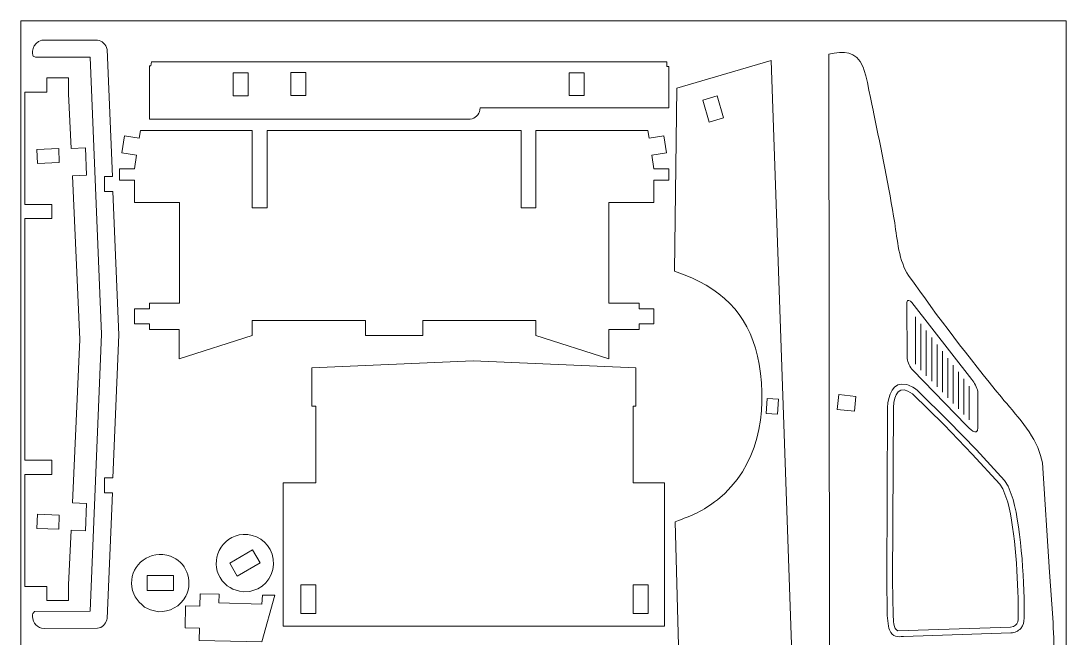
# Model space of a CAD drawing. Header units: centimetres. Extents: x -107 to 69, y -18 to 12.
# Drawn here: x -45.34 to -24.34, y -0.14 to 12.27 of the extents above; entities that cross this region are included whole.
import ezdxf

# ---------------------------------------------------------------- set-up
doc = ezdxf.new("R2010")
doc.units = ezdxf.units.CM
doc.header["$MEASUREMENT"] = 0
doc.layers.add('Camada 1', color=7, linetype='Continuous')

msp = doc.modelspace()

# ---------------------------------------------------------------- linework, layer by layer
at = {"layer": 'Camada 1', "color": 1, "lineweight": 0}
msp.add_lwpolyline([(-45.34275, -17.42933), (-24.34275, -17.42933), (-24.34275, 12.27067), (-45.34275, 12.27067), (-45.34275, -17.42933)], close=True, dxfattribs=at)
at = {"layer": 'Camada 1', "color": 250, "lineweight": 9}
for points, knots in [([(-43.61392, 0.22931), (-43.61392, 0.22931), (-43.60803, 0.25895), (-43.60803, 0.25895), (-43.60803, 0.25895), (-43.60803, 0.25895), (-43.50518, 2.78609), (-43.50518, 2.78609), (-43.50518, 2.78609), (-43.50518, 2.78609), (-43.66612, 2.78609), (-43.66612, 2.78609), (-43.66612, 2.78609), (-43.66612, 2.78609), (-43.66612, 3.0862), (-43.66612, 3.0862), (-43.66612, 3.0862), (-43.66612, 3.0862), (-43.493, 3.0862), (-43.493, 3.0862), (-43.493, 3.0862), (-43.493, 3.0862), (-43.37619, 5.9566), (-43.37619, 5.9566), (-43.37619, 5.9566), (-43.37619, 5.9566), (-43.493, 8.84216), (-43.493, 8.84216), (-43.493, 8.84216), (-43.493, 8.84216), (-43.66612, 8.84216), (-43.66612, 8.84216), (-43.66612, 8.84216), (-43.66612, 8.84216), (-43.66612, 9.14231), (-43.66612, 9.14231), (-43.66612, 9.14231), (-43.66612, 9.14231), (-43.50515, 9.14231), (-43.50515, 9.14231), (-43.50515, 9.14231), (-43.50515, 9.14231), (-43.61132, 11.69837), (-43.61132, 11.69837), (-43.61132, 11.69837), (-43.63119, 11.79317), (-43.71112, 11.87602), (-43.80676, 11.88313), (-43.80676, 11.88313), (-43.80676, 11.88313), (-44.92412, 11.8804), (-44.92412, 11.8804), (-44.92412, 11.8804), (-45.12285, 11.84081), (-45.12598, 11.59192), (-45.09461, 11.56142), (-45.09461, 11.56142), (-45.09461, 11.56142), (-45.04885, 11.53884), (-45.04885, 11.53884), (-45.04885, 11.53884), (-45.04885, 11.53884), (-43.95233, 11.53884), (-43.95233, 11.53884), (-43.95233, 11.53884), (-43.95233, 11.53884), (-43.72148, 5.97166), (-43.72148, 5.97166), (-43.72148, 5.97166), (-43.72148, 5.97166), (-43.95233, 0.40449), (-43.95233, 0.40449), (-43.95233, 0.40449), (-43.95233, 0.40449), (-45.07093, 0.40007), (-45.07093, 0.40007), (-45.07093, 0.40007), (-45.10627, 0.35404), (-45.11086, 0.36148), (-45.10715, 0.29677), (-45.10715, 0.29677), (-45.09928, 0.15993), (-45.0176, 0.06395), (-44.87569, 0.0582), (-44.87569, 0.0582), (-44.87569, 0.0582), (-43.80676, 0.06019), (-43.80676, 0.06019), (-43.80676, 0.06019), (-43.70493, 0.07066), (-43.64882, 0.14199), (-43.61392, 0.22931)], [0, 0, 0, 0, 0.04166667, 0.04166667, 0.04166667, 0.04166667, 0.08333333, 0.08333333, 0.08333333, 0.08333333, 0.125, 0.125, 0.125, 0.125, 0.16666667, 0.16666667, 0.16666667, 0.16666667, 0.20833333, 0.20833333, 0.20833333, 0.20833333, 0.25, 0.25, 0.25, 0.25, 0.29166667, 0.29166667, 0.29166667, 0.29166667, 0.33333333, 0.33333333, 0.33333333, 0.33333333, 0.375, 0.375, 0.375, 0.375, 0.41666667, 0.41666667, 0.41666667, 0.41666667, 0.45833333, 0.45833333, 0.45833333, 0.45833333, 0.5, 0.5, 0.5, 0.5, 0.54166667, 0.54166667, 0.54166667, 0.54166667, 0.58333333, 0.58333333, 0.58333333, 0.58333333, 0.625, 0.625, 0.625, 0.625, 0.66666667, 0.66666667, 0.66666667, 0.66666667, 0.70833333, 0.70833333, 0.70833333, 0.70833333, 0.75, 0.75, 0.75, 0.75, 0.79166667, 0.79166667, 0.79166667, 0.79166667, 0.83333333, 0.83333333, 0.83333333, 0.83333333, 0.875, 0.875, 0.875, 0.875, 0.91666667, 0.91666667, 0.91666667, 0.91666667, 1, 1, 1, 1]), ([(-28.11661, -9.19909), (-28.27163, -11.54339), (-28.44783, -14.06089), (-28.76199, -16.39667), (-28.76199, -16.39667), (-28.77396, -16.48562), (-28.86774, -17.20111), (-28.88306, -17.22454), (-28.88306, -17.22454), (-28.97496, -17.365), (-29.2086, -17.26183), (-29.32767, -17.21323), (-29.32767, -17.21323), (-29.32767, -17.21323), (-29.24125, -14.37172), (-29.24125, -14.37172), (-29.24125, -14.37172), (-29.18803, -12.82484), (-29.11278, -11.28432), (-29.09093, -9.7354), (-29.09093, -9.7354), (-29.09093, -9.7354), (-29.08217, -8.81556), (-29.08217, -8.81556), (-29.08217, -8.81556), (-29.08217, -8.81556), (-29.09466, -0.13449), (-29.09466, -0.13449), (-29.09466, -0.13449), (-29.09466, -0.13449), (-29.11139, 11.59908), (-29.11139, 11.59908), (-29.11139, 11.59908), (-28.80297, 11.66852), (-28.57265, 11.67234), (-28.42208, 11.3434), (-28.42208, 11.3434), (-28.36376, 11.21601), (-28.23672, 10.55221), (-28.20522, 10.40029), (-28.20522, 10.40029), (-28.0596, 9.69799), (-27.89983, 8.91748), (-27.78668, 8.20872), (-27.78668, 8.20872), (-27.73367, 7.87664), (-27.70251, 7.43598), (-27.5078, 7.15417), (-27.5078, 7.15417), (-26.91199, 6.3046), (-26.30005, 5.5084), (-25.64273, 4.70404), (-25.64273, 4.70404), (-25.37101, 4.37155), (-24.97556, 3.96867), (-24.85474, 3.53601), (-24.85474, 3.53601), (-24.85474, 3.53601), (-24.81606, 3.3887), (-24.81606, 3.3887), (-24.81606, 3.3887), (-24.81606, 3.3887), (-24.67405, 1.18707), (-24.67405, 1.18707), (-24.67405, 1.18707), (-24.67405, 1.18707), (-24.61076, 0.27258), (-24.61076, 0.27258), (-24.61076, 0.27258), (-24.58205, -0.25685), (-24.56218, -0.82245), (-24.55823, -1.35239), (-24.55823, -1.35239), (-24.55823, -1.35239), (-24.55784, -4.54563), (-24.55784, -4.54563), (-24.55784, -4.54563), (-24.56261, -4.58281), (-24.5773, -4.65257), (-24.59798, -4.68531), (-24.59798, -4.68531), (-24.59798, -4.68531), (-24.96082, -5.15567), (-24.96082, -5.15567), (-24.96082, -5.15567), (-24.96082, -5.15567), (-28.11661, -9.19909), (-28.11661, -9.19909)], [0, 0, 0, 0, 0.04347826, 0.04347826, 0.04347826, 0.04347826, 0.08695652, 0.08695652, 0.08695652, 0.08695652, 0.13043478, 0.13043478, 0.13043478, 0.13043478, 0.17391304, 0.17391304, 0.17391304, 0.17391304, 0.2173913, 0.2173913, 0.2173913, 0.2173913, 0.26086957, 0.26086957, 0.26086957, 0.26086957, 0.30434783, 0.30434783, 0.30434783, 0.30434783, 0.34782609, 0.34782609, 0.34782609, 0.34782609, 0.39130435, 0.39130435, 0.39130435, 0.39130435, 0.43478261, 0.43478261, 0.43478261, 0.43478261, 0.47826087, 0.47826087, 0.47826087, 0.47826087, 0.52173913, 0.52173913, 0.52173913, 0.52173913, 0.56521739, 0.56521739, 0.56521739, 0.56521739, 0.60869565, 0.60869565, 0.60869565, 0.60869565, 0.65217391, 0.65217391, 0.65217391, 0.65217391, 0.69565217, 0.69565217, 0.69565217, 0.69565217, 0.73913043, 0.73913043, 0.73913043, 0.73913043, 0.7826087, 0.7826087, 0.7826087, 0.7826087, 0.82608696, 0.82608696, 0.82608696, 0.82608696, 0.86956522, 0.86956522, 0.86956522, 0.86956522, 0.91304348, 0.91304348, 0.91304348, 0.91304348, 1, 1, 1, 1]), ([(-42.76215, 11.36756), (-42.76215, 11.36756), (-42.76215, 10.29356), (-42.76215, 10.29356), (-42.76215, 10.29356), (-42.76215, 10.29356), (-36.31323, 10.29553), (-36.31323, 10.29553), (-36.31323, 10.29553), (-36.214, 10.30417), (-36.13892, 10.38608), (-36.11861, 10.48011), (-36.11861, 10.48011), (-36.11861, 10.48011), (-36.11252, 10.52439), (-36.11252, 10.52439), (-36.11252, 10.52439), (-36.11252, 10.52439), (-32.32334, 10.52439), (-32.32334, 10.52439), (-32.32334, 10.52439), (-32.32334, 10.52439), (-32.32334, 11.35545), (-32.32334, 11.35545), (-32.32334, 11.35545), (-32.32334, 11.35545), (-32.36421, 11.35545), (-32.36421, 11.35545), (-32.36421, 11.35545), (-32.36421, 11.35545), (-32.36421, 11.44779), (-32.36421, 11.44779), (-32.36421, 11.44779), (-32.36421, 11.44779), (-42.72131, 11.44779), (-42.72131, 11.44779), (-42.72131, 11.44779), (-42.72131, 11.44779), (-42.73281, 11.36756), (-42.73281, 11.36756), (-42.73281, 11.36756), (-42.73281, 11.36756), (-42.76215, 11.36756), (-42.76215, 11.36756)], [0, 0, 0, 0, 0.08333333, 0.08333333, 0.08333333, 0.08333333, 0.16666667, 0.16666667, 0.16666667, 0.16666667, 0.25, 0.25, 0.25, 0.25, 0.33333333, 0.33333333, 0.33333333, 0.33333333, 0.41666667, 0.41666667, 0.41666667, 0.41666667, 0.5, 0.5, 0.5, 0.5, 0.58333333, 0.58333333, 0.58333333, 0.58333333, 0.66666667, 0.66666667, 0.66666667, 0.66666667, 0.75, 0.75, 0.75, 0.75, 0.83333333, 0.83333333, 0.83333333, 0.83333333, 1, 1, 1, 1]), ([(-29.55883, -8.92971), (-29.55883, -8.92971), (-29.56893, -8.93006), (-29.56893, -8.93006), (-29.56893, -8.93006), (-29.55338, -9.77885), (-29.53386, -10.62235), (-29.53146, -11.47113), (-29.53146, -11.47113), (-29.52685, -13.10509), (-29.55294, -14.74324), (-29.54248, -16.37694), (-29.54248, -16.37694), (-29.54248, -16.37694), (-29.53328, -17.33127), (-29.53328, -17.33127), (-29.53328, -17.33127), (-30.06357, -17.14693), (-30.45912, -17.01973), (-31.01488, -16.91367), (-31.01488, -16.91367), (-31.30724, -16.85788), (-31.44, -16.85905), (-31.6851, -16.71267), (-31.6851, -16.71267), (-31.98351, -16.53444), (-32.17813, -16.19391), (-32.35465, -15.9096), (-32.35465, -15.9096), (-31.85461, -15.84044), (-31.51294, -15.80008), (-31.04719, -15.57574), (-31.04719, -15.57574), (-29.97056, -15.05716), (-29.66871, -14.03103), (-29.79883, -12.90802), (-29.79883, -12.90802), (-29.93364, -11.7446), (-30.58108, -10.94205), (-31.67703, -10.53525), (-31.67703, -10.53525), (-31.67703, -10.53525), (-31.85859, -10.46877), (-31.85859, -10.46877), (-31.85859, -10.46877), (-31.85859, -10.46877), (-32.19669, 2.20154), (-32.19669, 2.20154), (-32.19669, 2.20154), (-31.84677, 2.33509), (-31.65096, 2.40472), (-31.34964, 2.64454), (-31.34964, 2.64454), (-30.52635, 3.29976), (-30.33943, 4.3766), (-30.50965, 5.3668), (-30.50965, 5.3668), (-30.66669, 6.28036), (-31.16128, 6.83392), (-32.01853, 7.16802), (-32.01853, 7.16802), (-32.01853, 7.16802), (-32.2091, 7.24112), (-32.2091, 7.24112), (-32.2091, 7.24112), (-32.2091, 7.24112), (-32.16201, 10.92004), (-32.16201, 10.92004), (-32.16201, 10.92004), (-32.16201, 10.92004), (-30.27129, 11.4726), (-30.27129, 11.4726), (-30.27129, 11.4726), (-30.27129, 11.4726), (-29.55883, -8.92971), (-29.55883, -8.92971)], [0, 0, 0, 0, 0.05, 0.05, 0.05, 0.05, 0.1, 0.1, 0.1, 0.1, 0.15, 0.15, 0.15, 0.15, 0.2, 0.2, 0.2, 0.2, 0.25, 0.25, 0.25, 0.25, 0.3, 0.3, 0.3, 0.3, 0.35, 0.35, 0.35, 0.35, 0.4, 0.4, 0.4, 0.4, 0.45, 0.45, 0.45, 0.45, 0.5, 0.5, 0.5, 0.5, 0.55, 0.55, 0.55, 0.55, 0.6, 0.6, 0.6, 0.6, 0.65, 0.65, 0.65, 0.65, 0.7, 0.7, 0.7, 0.7, 0.75, 0.75, 0.75, 0.75, 0.8, 0.8, 0.8, 0.8, 0.85, 0.85, 0.85, 0.85, 0.9, 0.9, 0.9, 0.9, 1, 1, 1, 1]), ([(-40.77711, 10.76626), (-40.77711, 10.76626), (-41.07722, 10.76626), (-41.07722, 10.76626), (-41.07722, 10.76626), (-41.07722, 10.76626), (-41.07722, 11.22795), (-41.07722, 11.22795), (-41.07722, 11.22795), (-41.07722, 11.22795), (-40.77711, 11.22795), (-40.77711, 11.22795), (-40.77711, 11.22795), (-40.77711, 11.22795), (-40.77711, 10.76626), (-40.77711, 10.76626)], [0, 0, 0, 0, 0.2, 0.2, 0.2, 0.2, 0.4, 0.4, 0.4, 0.4, 0.6, 0.6, 0.6, 0.6, 1, 1, 1, 1]), ([(-39.9197, 11.23486), (-39.9197, 11.23486), (-39.9197, 10.77316), (-39.9197, 10.77316), (-39.9197, 10.77316), (-39.9197, 10.77316), (-39.61959, 10.77316), (-39.61959, 10.77316), (-39.61959, 10.77316), (-39.61959, 10.77316), (-39.61959, 11.23486), (-39.61959, 11.23486), (-39.61959, 11.23486), (-39.61959, 11.23486), (-39.9197, 11.23486), (-39.9197, 11.23486)], [0, 0, 0, 0, 0.2, 0.2, 0.2, 0.2, 0.4, 0.4, 0.4, 0.4, 0.6, 0.6, 0.6, 0.6, 1, 1, 1, 1]), ([(-34.02587, 11.22795), (-34.02587, 11.22795), (-34.32598, 11.22795), (-34.32598, 11.22795), (-34.32598, 11.22795), (-34.32598, 11.22795), (-34.32598, 10.77316), (-34.32598, 10.77316), (-34.32598, 10.77316), (-34.32598, 10.77316), (-34.02587, 10.77316), (-34.02587, 10.77316), (-34.02587, 10.77316), (-34.02587, 10.77316), (-34.02587, 11.22795), (-34.02587, 11.22795)], [0, 0, 0, 0, 0.2, 0.2, 0.2, 0.2, 0.4, 0.4, 0.4, 0.4, 0.6, 0.6, 0.6, 0.6, 1, 1, 1, 1]), ([(-44.82269, 10.83968), (-44.82269, 10.83968), (-45.26225, 10.83968), (-45.26225, 10.83968), (-45.26225, 10.83968), (-45.26225, 10.83968), (-45.26225, 8.58272), (-45.26225, 8.58272), (-45.26225, 8.58272), (-45.26225, 8.58272), (-44.71895, 8.58272), (-44.71895, 8.58272), (-44.71895, 8.58272), (-44.71895, 8.58272), (-44.71895, 8.297), (-44.71895, 8.297), (-44.71895, 8.297), (-44.71895, 8.297), (-45.26225, 8.297), (-45.26225, 8.297), (-45.26225, 8.297), (-45.26225, 8.297), (-45.26225, 3.43977), (-45.26225, 3.43977), (-45.26225, 3.43977), (-45.26225, 3.43977), (-44.71899, 3.43977), (-44.71899, 3.43977), (-44.71899, 3.43977), (-44.71899, 3.43977), (-44.71899, 3.15405), (-44.71899, 3.15405), (-44.71899, 3.15405), (-44.71899, 3.15405), (-45.26225, 3.15403), (-45.26225, 3.15403), (-45.26225, 3.15403), (-45.26225, 3.15403), (-45.26225, 0.90166), (-45.26225, 0.90166), (-45.26225, 0.90166), (-45.26225, 0.90166), (-44.82269, 0.90166), (-44.82269, 0.90166), (-44.82269, 0.90166), (-44.82269, 0.90166), (-44.82269, 0.61594), (-44.82269, 0.61594), (-44.82269, 0.61594), (-44.82269, 0.61594), (-44.38312, 0.61594), (-44.38312, 0.61594), (-44.38312, 0.61594), (-44.38312, 0.61594), (-44.38312, 0.93463), (-44.38312, 0.93463), (-44.38312, 0.93463), (-44.38312, 0.93463), (-44.3335, 2.03242), (-44.3335, 2.03242), (-44.3335, 2.03242), (-44.3335, 2.03242), (-44.04807, 2.01952), (-44.04807, 2.01952), (-44.04807, 2.01952), (-44.04807, 2.01952), (-44.02326, 2.56843), (-44.02326, 2.56843), (-44.02326, 2.56843), (-44.02326, 2.56843), (-44.3087, 2.58133), (-44.3087, 2.58133), (-44.3087, 2.58133), (-44.3087, 2.58133), (-44.16011, 5.86873), (-44.16011, 5.86873), (-44.16011, 5.86873), (-44.16011, 5.86873), (-44.3087, 9.15612), (-44.3087, 9.15612), (-44.3087, 9.15612), (-44.3087, 9.15612), (-44.02326, 9.16902), (-44.02326, 9.16902), (-44.02326, 9.16902), (-44.02326, 9.16902), (-44.04807, 9.71792), (-44.04807, 9.71792), (-44.04807, 9.71792), (-44.04807, 9.71792), (-44.3335, 9.70502), (-44.3335, 9.70502), (-44.3335, 9.70502), (-44.3335, 9.70502), (-44.38312, 10.80283), (-44.38312, 10.80283), (-44.38312, 10.80283), (-44.38312, 10.80283), (-44.38312, 11.1254), (-44.38312, 11.1254), (-44.38312, 11.1254), (-44.38312, 11.1254), (-44.82269, 11.1254), (-44.82269, 11.1254), (-44.82269, 11.1254), (-44.82269, 11.1254), (-44.82269, 10.83968), (-44.82269, 10.83968)], [0, 0, 0, 0, 0.03571429, 0.03571429, 0.03571429, 0.03571429, 0.07142857, 0.07142857, 0.07142857, 0.07142857, 0.10714286, 0.10714286, 0.10714286, 0.10714286, 0.14285714, 0.14285714, 0.14285714, 0.14285714, 0.17857143, 0.17857143, 0.17857143, 0.17857143, 0.21428571, 0.21428571, 0.21428571, 0.21428571, 0.25, 0.25, 0.25, 0.25, 0.28571429, 0.28571429, 0.28571429, 0.28571429, 0.32142857, 0.32142857, 0.32142857, 0.32142857, 0.35714286, 0.35714286, 0.35714286, 0.35714286, 0.39285714, 0.39285714, 0.39285714, 0.39285714, 0.42857143, 0.42857143, 0.42857143, 0.42857143, 0.46428571, 0.46428571, 0.46428571, 0.46428571, 0.5, 0.5, 0.5, 0.5, 0.53571429, 0.53571429, 0.53571429, 0.53571429, 0.57142857, 0.57142857, 0.57142857, 0.57142857, 0.60714286, 0.60714286, 0.60714286, 0.60714286, 0.64285714, 0.64285714, 0.64285714, 0.64285714, 0.67857143, 0.67857143, 0.67857143, 0.67857143, 0.71428571, 0.71428571, 0.71428571, 0.71428571, 0.75, 0.75, 0.75, 0.75, 0.78571429, 0.78571429, 0.78571429, 0.78571429, 0.82142857, 0.82142857, 0.82142857, 0.82142857, 0.85714286, 0.85714286, 0.85714286, 0.85714286, 0.89285714, 0.89285714, 0.89285714, 0.89285714, 0.92857143, 0.92857143, 0.92857143, 0.92857143, 1, 1, 1, 1]), ([(-31.51218, 10.23526), (-31.51218, 10.23526), (-31.6418, 10.6784), (-31.6418, 10.6784), (-31.6418, 10.6784), (-31.6418, 10.6784), (-31.35376, 10.76268), (-31.35376, 10.76268), (-31.35376, 10.76268), (-31.35376, 10.76268), (-31.22414, 10.31953), (-31.22414, 10.31953), (-31.22414, 10.31953), (-31.22414, 10.31953), (-31.51218, 10.23526), (-31.51218, 10.23526)], [0, 0, 0, 0, 0.2, 0.2, 0.2, 0.2, 0.4, 0.4, 0.4, 0.4, 0.6, 0.6, 0.6, 0.6, 1, 1, 1, 1]), ([(-42.16175, 5.47502), (-42.16175, 5.47502), (-40.69628, 5.94945), (-40.69628, 5.94945), (-40.69628, 5.94945), (-40.69628, 5.94945), (-40.69628, 6.24956), (-40.69628, 6.24956), (-40.69628, 6.24956), (-40.69628, 6.24956), (-38.42244, 6.24952), (-38.42244, 6.24952), (-38.42244, 6.24952), (-38.42244, 6.24952), (-38.4224, 5.94941), (-38.4224, 5.94941), (-38.4224, 5.94941), (-38.4224, 5.94941), (-37.26817, 5.94945), (-37.26817, 5.94945), (-37.26817, 5.94945), (-37.26817, 5.94945), (-37.26817, 6.24956), (-37.26817, 6.24956), (-37.26817, 6.24956), (-37.26817, 6.24956), (-34.99453, 6.24952), (-34.99453, 6.24952), (-34.99453, 6.24952), (-34.99453, 6.24952), (-34.99433, 5.94945), (-34.99433, 5.94945), (-34.99433, 5.94945), (-34.99433, 5.94945), (-33.52814, 5.47502), (-33.52814, 5.47502), (-33.52814, 5.47502), (-33.52814, 5.47502), (-33.52814, 6.0649), (-33.52814, 6.0649), (-33.52814, 6.0649), (-33.52814, 6.0649), (-32.92344, 6.0649), (-32.92344, 6.0649), (-32.92344, 6.0649), (-32.92344, 6.0649), (-32.92344, 6.18034), (-32.92344, 6.18034), (-32.92344, 6.18034), (-32.92344, 6.18034), (-32.62333, 6.18034), (-32.62333, 6.18034), (-32.62333, 6.18034), (-32.62333, 6.18034), (-32.62333, 6.48192), (-32.62333, 6.48192), (-32.62333, 6.48192), (-32.62333, 6.48192), (-32.92344, 6.48192), (-32.92344, 6.48192), (-32.92344, 6.48192), (-32.92344, 6.48192), (-32.92344, 6.59734), (-32.92344, 6.59734), (-32.92344, 6.59734), (-32.92344, 6.59734), (-33.52814, 6.59734), (-33.52814, 6.59734), (-33.52814, 6.59734), (-33.52814, 6.59734), (-33.52814, 8.62126), (-33.52814, 8.62126), (-33.52814, 8.62126), (-33.52814, 8.62126), (-32.62333, 8.62126), (-32.62333, 8.62126), (-32.62333, 8.62126), (-32.62333, 8.62126), (-32.62333, 9.06821), (-32.62333, 9.06821), (-32.62333, 9.06821), (-32.62333, 9.06821), (-32.32322, 9.06821), (-32.32322, 9.06821), (-32.32322, 9.06821), (-32.32322, 9.06821), (-32.32322, 9.29904), (-32.32322, 9.29904), (-32.32322, 9.29904), (-32.32322, 9.29904), (-32.62333, 9.29904), (-32.62333, 9.29904), (-32.62333, 9.29904), (-32.62333, 9.29904), (-32.66629, 9.56872), (-32.66629, 9.56872), (-32.66629, 9.56872), (-32.66629, 9.56872), (-32.36992, 9.61595), (-32.36992, 9.61595), (-32.36992, 9.61595), (-32.36992, 9.61595), (-32.42437, 9.95786), (-32.42437, 9.95786), (-32.42437, 9.95786), (-32.42437, 9.95786), (-32.72075, 9.91066), (-32.72075, 9.91066), (-32.72075, 9.91066), (-32.72075, 9.91066), (-32.74553, 10.06632), (-32.74553, 10.06632), (-32.74553, 10.06632), (-32.74553, 10.06632), (-34.99429, 10.06632), (-34.99429, 10.06632), (-34.99429, 10.06632), (-34.99429, 10.06632), (-34.99429, 8.5131), (-34.99429, 8.5131), (-34.99429, 8.5131), (-34.99429, 8.5131), (-35.2944, 8.5131), (-35.2944, 8.5131), (-35.2944, 8.5131), (-35.2944, 8.5131), (-35.2944, 10.06632), (-35.2944, 10.06632), (-35.2944, 10.06632), (-35.2944, 10.06632), (-40.3961, 10.06629), (-40.3961, 10.06629), (-40.3961, 10.06629), (-40.3961, 10.06629), (-40.3961, 8.5131), (-40.3961, 8.5131), (-40.3961, 8.5131), (-40.3961, 8.5131), (-40.69622, 8.5131), (-40.69622, 8.5131), (-40.69622, 8.5131), (-40.69622, 8.5131), (-40.69622, 10.06629), (-40.69622, 10.06629), (-40.69622, 10.06629), (-40.69622, 10.06629), (-42.94156, 10.06629), (-42.94156, 10.06629), (-42.94156, 10.06629), (-42.94156, 10.06629), (-42.966, 9.91068), (-42.966, 9.91068), (-42.966, 9.91068), (-42.966, 9.91068), (-43.26245, 9.95724), (-43.26245, 9.95724), (-43.26245, 9.95724), (-43.26245, 9.95724), (-43.31618, 9.61517), (-43.31618, 9.61517), (-43.31618, 9.61517), (-43.31618, 9.61517), (-43.0197, 9.56861), (-43.0197, 9.56861), (-43.0197, 9.56861), (-43.0197, 9.56861), (-43.06206, 9.29897), (-43.06206, 9.29897), (-43.06206, 9.29897), (-43.06206, 9.29897), (-43.36228, 9.29904), (-43.36228, 9.29904), (-43.36228, 9.29904), (-43.36228, 9.29904), (-43.36228, 9.06821), (-43.36228, 9.06821), (-43.36228, 9.06821), (-43.36228, 9.06821), (-43.06217, 9.06821), (-43.06217, 9.06821), (-43.06217, 9.06821), (-43.06217, 9.06821), (-43.06217, 8.62126), (-43.06217, 8.62126), (-43.06217, 8.62126), (-43.06217, 8.62126), (-42.15737, 8.62126), (-42.15737, 8.62126), (-42.15737, 8.62126), (-42.15737, 8.62126), (-42.15737, 6.59734), (-42.15737, 6.59734), (-42.15737, 6.59734), (-42.15737, 6.59734), (-42.76206, 6.59734), (-42.76206, 6.59734), (-42.76206, 6.59734), (-42.76206, 6.59734), (-42.76206, 6.48192), (-42.76206, 6.48192), (-42.76206, 6.48192), (-42.76206, 6.48192), (-43.06217, 6.48192), (-43.06217, 6.48192), (-43.06217, 6.48192), (-43.06217, 6.48192), (-43.06217, 6.18034), (-43.06217, 6.18034), (-43.06217, 6.18034), (-43.06217, 6.18034), (-42.76206, 6.18034), (-42.76206, 6.18034), (-42.76206, 6.18034), (-42.76206, 6.18034), (-42.76206, 6.0649), (-42.76206, 6.0649), (-42.76206, 6.0649), (-42.76206, 6.0649), (-42.16175, 6.0649), (-42.16175, 6.0649), (-42.16175, 6.0649), (-42.16175, 6.0649), (-42.16175, 5.47502), (-42.16175, 5.47502)], [0, 0, 0, 0, 0.01754386, 0.01754386, 0.01754386, 0.01754386, 0.03508772, 0.03508772, 0.03508772, 0.03508772, 0.05263158, 0.05263158, 0.05263158, 0.05263158, 0.07017544, 0.07017544, 0.07017544, 0.07017544, 0.0877193, 0.0877193, 0.0877193, 0.0877193, 0.10526316, 0.10526316, 0.10526316, 0.10526316, 0.12280702, 0.12280702, 0.12280702, 0.12280702, 0.14035088, 0.14035088, 0.14035088, 0.14035088, 0.15789474, 0.15789474, 0.15789474, 0.15789474, 0.1754386, 0.1754386, 0.1754386, 0.1754386, 0.19298246, 0.19298246, 0.19298246, 0.19298246, 0.21052632, 0.21052632, 0.21052632, 0.21052632, 0.22807018, 0.22807018, 0.22807018, 0.22807018, 0.24561404, 0.24561404, 0.24561404, 0.24561404, 0.26315789, 0.26315789, 0.26315789, 0.26315789, 0.28070175, 0.28070175, 0.28070175, 0.28070175, 0.29824561, 0.29824561, 0.29824561, 0.29824561, 0.31578947, 0.31578947, 0.31578947, 0.31578947, 0.33333333, 0.33333333, 0.33333333, 0.33333333, 0.35087719, 0.35087719, 0.35087719, 0.35087719, 0.36842105, 0.36842105, 0.36842105, 0.36842105, 0.38596491, 0.38596491, 0.38596491, 0.38596491, 0.40350877, 0.40350877, 0.40350877, 0.40350877, 0.42105263, 0.42105263, 0.42105263, 0.42105263, 0.43859649, 0.43859649, 0.43859649, 0.43859649, 0.45614035, 0.45614035, 0.45614035, 0.45614035, 0.47368421, 0.47368421, 0.47368421, 0.47368421, 0.49122807, 0.49122807, 0.49122807, 0.49122807, 0.50877193, 0.50877193, 0.50877193, 0.50877193, 0.52631579, 0.52631579, 0.52631579, 0.52631579, 0.54385965, 0.54385965, 0.54385965, 0.54385965, 0.56140351, 0.56140351, 0.56140351, 0.56140351, 0.57894737, 0.57894737, 0.57894737, 0.57894737, 0.59649123, 0.59649123, 0.59649123, 0.59649123, 0.61403509, 0.61403509, 0.61403509, 0.61403509, 0.63157895, 0.63157895, 0.63157895, 0.63157895, 0.64912281, 0.64912281, 0.64912281, 0.64912281, 0.66666667, 0.66666667, 0.66666667, 0.66666667, 0.68421053, 0.68421053, 0.68421053, 0.68421053, 0.70175439, 0.70175439, 0.70175439, 0.70175439, 0.71929825, 0.71929825, 0.71929825, 0.71929825, 0.73684211, 0.73684211, 0.73684211, 0.73684211, 0.75438596, 0.75438596, 0.75438596, 0.75438596, 0.77192982, 0.77192982, 0.77192982, 0.77192982, 0.78947368, 0.78947368, 0.78947368, 0.78947368, 0.80701754, 0.80701754, 0.80701754, 0.80701754, 0.8245614, 0.8245614, 0.8245614, 0.8245614, 0.84210526, 0.84210526, 0.84210526, 0.84210526, 0.85964912, 0.85964912, 0.85964912, 0.85964912, 0.87719298, 0.87719298, 0.87719298, 0.87719298, 0.89473684, 0.89473684, 0.89473684, 0.89473684, 0.9122807, 0.9122807, 0.9122807, 0.9122807, 0.92982456, 0.92982456, 0.92982456, 0.92982456, 0.94736842, 0.94736842, 0.94736842, 0.94736842, 0.96491228, 0.96491228, 0.96491228, 0.96491228, 1, 1, 1, 1]), ([(-44.58231, 9.70624), (-44.58231, 9.70624), (-45.02152, 9.68828), (-45.02152, 9.68828), (-45.02152, 9.68828), (-45.02152, 9.68828), (-45.00992, 9.40264), (-45.00992, 9.40264), (-45.00992, 9.40264), (-45.00992, 9.40264), (-44.57072, 9.42075), (-44.57072, 9.42075), (-44.57072, 9.42075), (-44.57072, 9.42075), (-44.58231, 9.70624), (-44.58231, 9.70624)], [0, 0, 0, 0, 0.2, 0.2, 0.2, 0.2, 0.4, 0.4, 0.4, 0.4, 0.6, 0.6, 0.6, 0.6, 1, 1, 1, 1]), ([(-36.25786, 5.44035), (-36.25786, 5.44035), (-39.49659, 5.29506), (-39.49659, 5.29506), (-39.49659, 5.29506), (-39.49659, 5.29506), (-39.49659, 4.52253), (-39.49659, 4.52253), (-39.49659, 4.52253), (-39.49659, 4.52253), (-39.4166, 4.52253), (-39.4166, 4.52253), (-39.4166, 4.52253), (-39.4166, 4.52253), (-39.4166, 2.98657), (-39.4166, 2.98657), (-39.4166, 2.98657), (-39.4166, 2.98657), (-40.07371, 2.98657), (-40.07371, 2.98657), (-40.07371, 2.98657), (-40.07371, 2.98657), (-40.07371, 0.101), (-40.07371, 0.101), (-40.07371, 0.101), (-40.07371, 0.101), (-32.41179, 0.101), (-32.41179, 0.101), (-32.41179, 0.101), (-32.41179, 0.101), (-32.41179, 2.9852), (-32.41179, 2.9852), (-32.41179, 2.9852), (-32.41179, 2.9852), (-33.04333, 2.9852), (-33.04333, 2.9852), (-33.04333, 2.9852), (-33.04333, 2.9852), (-33.04333, 4.52253), (-33.04333, 4.52253), (-33.04333, 4.52253), (-33.04333, 4.52253), (-32.98891, 4.52253), (-32.98891, 4.52253), (-32.98891, 4.52253), (-32.98891, 4.52253), (-32.98891, 5.29369), (-32.98891, 5.29369), (-32.98891, 5.29369), (-32.98891, 5.29369), (-36.25786, 5.44035), (-36.25786, 5.44035)], [0, 0, 0, 0, 0.07142857, 0.07142857, 0.07142857, 0.07142857, 0.14285714, 0.14285714, 0.14285714, 0.14285714, 0.21428571, 0.21428571, 0.21428571, 0.21428571, 0.28571429, 0.28571429, 0.28571429, 0.28571429, 0.35714286, 0.35714286, 0.35714286, 0.35714286, 0.42857143, 0.42857143, 0.42857143, 0.42857143, 0.5, 0.5, 0.5, 0.5, 0.57142857, 0.57142857, 0.57142857, 0.57142857, 0.64285714, 0.64285714, 0.64285714, 0.64285714, 0.71428571, 0.71428571, 0.71428571, 0.71428571, 0.78571429, 0.78571429, 0.78571429, 0.78571429, 0.85714286, 0.85714286, 0.85714286, 0.85714286, 1, 1, 1, 1]), ([(-25.46256, 0.08432), (-25.27564, 0.11159), (-25.3044, 0.22511), (-25.30507, 0.42674), (-25.30507, 0.42674), (-25.30705, 1.02946), (-25.35985, 2.01182), (-25.51626, 2.5989), (-25.51626, 2.5989), (-25.51626, 2.5989), (-25.61063, 2.86399), (-25.61063, 2.86399), (-25.61063, 2.86399), (-25.61063, 2.86399), (-25.67556, 2.95777), (-25.67556, 2.95777), (-25.67556, 2.95777), (-25.67556, 2.95777), (-26.23073, 3.56247), (-26.23073, 3.56247), (-26.23073, 3.56247), (-26.23073, 3.56247), (-26.79452, 4.14814), (-26.79452, 4.14814), (-26.79452, 4.14814), (-26.79452, 4.14814), (-27.4301, 4.77064), (-27.4301, 4.77064), (-27.4301, 4.77064), (-27.69105, 4.97169), (-27.80353, 4.76883), (-27.81273, 4.50056), (-27.81273, 4.50056), (-27.81273, 4.50056), (-27.82913, 1.01881), (-27.82913, 1.01881), (-27.82913, 1.01881), (-27.82913, 1.01881), (-27.81735, 0.32327), (-27.81735, 0.32327), (-27.81735, 0.32327), (-27.81212, 0.24391), (-27.81131, 0.02966), (-27.72241, 0.01056), (-27.72241, 0.01056), (-27.72241, 0.01056), (-25.46256, 0.08432), (-25.46256, 0.08432)], [0, 0, 0, 0, 0.07692308, 0.07692308, 0.07692308, 0.07692308, 0.15384615, 0.15384615, 0.15384615, 0.15384615, 0.23076923, 0.23076923, 0.23076923, 0.23076923, 0.30769231, 0.30769231, 0.30769231, 0.30769231, 0.38461538, 0.38461538, 0.38461538, 0.38461538, 0.46153846, 0.46153846, 0.46153846, 0.46153846, 0.53846154, 0.53846154, 0.53846154, 0.53846154, 0.61538462, 0.61538462, 0.61538462, 0.61538462, 0.69230769, 0.69230769, 0.69230769, 0.69230769, 0.76923077, 0.76923077, 0.76923077, 0.76923077, 0.84615385, 0.84615385, 0.84615385, 0.84615385, 1, 1, 1, 1]), ([(-30.13833, 4.36381), (-30.13833, 4.36381), (-30.11781, 4.66472), (-30.11781, 4.66472), (-30.11781, 4.66472), (-30.11781, 4.66472), (-30.34813, 4.68044), (-30.34813, 4.68044), (-30.34813, 4.68044), (-30.34813, 4.68044), (-30.36865, 4.37954), (-30.36865, 4.37954), (-30.36865, 4.37954), (-30.36865, 4.37954), (-30.13833, 4.36381), (-30.13833, 4.36381)], [0, 0, 0, 0, 0.2, 0.2, 0.2, 0.2, 0.4, 0.4, 0.4, 0.4, 0.6, 0.6, 0.6, 0.6, 1, 1, 1, 1]), ([(-28.56679, 4.72228), (-28.56679, 4.72228), (-28.59722, 4.42341), (-28.59722, 4.42341), (-28.59722, 4.42341), (-28.59722, 4.42341), (-28.94127, 4.45836), (-28.94127, 4.45836), (-28.94127, 4.45836), (-28.94127, 4.45836), (-28.91106, 4.75778), (-28.91106, 4.75778), (-28.91106, 4.75778), (-28.91106, 4.75778), (-28.56679, 4.72228), (-28.56679, 4.72228)], [0, 0, 0, 0, 0.2, 0.2, 0.2, 0.2, 0.4, 0.4, 0.4, 0.4, 0.6, 0.6, 0.6, 0.6, 1, 1, 1, 1]), ([(-45.02189, 2.06911), (-45.02189, 2.06911), (-44.5827, 2.05065), (-44.5827, 2.05065), (-44.5827, 2.05065), (-44.5827, 2.05065), (-44.57072, 2.33614), (-44.57072, 2.33614), (-44.57072, 2.33614), (-44.57072, 2.33614), (-45.00981, 2.35459), (-45.00981, 2.35459), (-45.00981, 2.35459), (-45.00981, 2.35459), (-45.02189, 2.06911), (-45.02189, 2.06911)], [0, 0, 0, 0, 0.2, 0.2, 0.2, 0.2, 0.4, 0.4, 0.4, 0.4, 0.6, 0.6, 0.6, 0.6, 1, 1, 1, 1]), ([(-40.87495, 0.79483), (-41.07943, 0.82748), (-41.22589, 0.89271), (-41.34164, 1.08167), (-41.34164, 1.08167), (-41.54246, 1.40945), (-41.33515, 1.91633), (-40.87612, 1.94787), (-40.87612, 1.94787), (-40.62993, 1.96479), (-40.37851, 1.80702), (-40.2963, 1.55291), (-40.2963, 1.55291), (-40.20497, 1.27061), (-40.33586, 0.97845), (-40.58453, 0.85429), (-40.58453, 0.85429), (-40.58453, 0.85429), (-40.74185, 0.80259), (-40.74185, 0.80259), (-40.74185, 0.80259), (-40.74185, 0.80259), (-40.87495, 0.79483), (-40.87495, 0.79483)], [0, 0, 0, 0, 0.14285714, 0.14285714, 0.14285714, 0.14285714, 0.28571429, 0.28571429, 0.28571429, 0.28571429, 0.42857143, 0.42857143, 0.42857143, 0.42857143, 0.57142857, 0.57142857, 0.57142857, 0.57142857, 0.71428571, 0.71428571, 0.71428571, 0.71428571, 1, 1, 1, 1]), ([(-42.85846, 0.48842), (-43.01913, 0.61896), (-43.11346, 0.74864), (-43.11921, 0.97019), (-43.11921, 0.97019), (-43.1285, 1.32815), (-42.7484, 1.66076), (-42.33745, 1.51068), (-42.33745, 1.51068), (-42.03253, 1.39932), (-41.86575, 1.031), (-42.03146, 0.70571), (-42.03146, 0.70571), (-42.13546, 0.50154), (-42.35871, 0.38149), (-42.57718, 0.39472), (-42.57718, 0.39472), (-42.57718, 0.39472), (-42.73932, 0.42864), (-42.73932, 0.42864), (-42.73932, 0.42864), (-42.73932, 0.42864), (-42.85846, 0.48842), (-42.85846, 0.48842)], [0, 0, 0, 0, 0.14285714, 0.14285714, 0.14285714, 0.14285714, 0.28571429, 0.28571429, 0.28571429, 0.28571429, 0.42857143, 0.42857143, 0.42857143, 0.42857143, 0.57142857, 0.57142857, 0.57142857, 0.57142857, 0.71428571, 0.71428571, 0.71428571, 0.71428571, 1, 1, 1, 1]), ([(-40.68701, 1.6351), (-40.68701, 1.6351), (-41.14812, 1.36887), (-41.14812, 1.36887), (-41.14812, 1.36887), (-41.14812, 1.36887), (-40.99732, 1.10767), (-40.99732, 1.10767), (-40.99732, 1.10767), (-40.99732, 1.10767), (-40.5362, 1.3739), (-40.5362, 1.3739), (-40.5362, 1.3739), (-40.5362, 1.3739), (-40.68701, 1.6351), (-40.68701, 1.6351)], [0, 0, 0, 0, 0.2, 0.2, 0.2, 0.2, 0.4, 0.4, 0.4, 0.4, 0.6, 0.6, 0.6, 0.6, 1, 1, 1, 1]), ([(-42.27554, 1.12215), (-42.27554, 1.12215), (-42.80798, 1.12215), (-42.80798, 1.12215), (-42.80798, 1.12215), (-42.80798, 1.12215), (-42.80798, 0.82053), (-42.80798, 0.82053), (-42.80798, 0.82053), (-42.80798, 0.82053), (-42.27554, 0.82053), (-42.27554, 0.82053), (-42.27554, 0.82053), (-42.27554, 0.82053), (-42.27554, 1.12215), (-42.27554, 1.12215)], [0, 0, 0, 0, 0.2, 0.2, 0.2, 0.2, 0.4, 0.4, 0.4, 0.4, 0.6, 0.6, 0.6, 0.6, 1, 1, 1, 1]), ([(-39.71664, 0.93423), (-39.71664, 0.93423), (-39.71664, 0.35712), (-39.71664, 0.35712), (-39.71664, 0.35712), (-39.71664, 0.35712), (-39.41653, 0.35712), (-39.41653, 0.35712), (-39.41653, 0.35712), (-39.41653, 0.35712), (-39.41653, 0.93427), (-39.41653, 0.93427), (-39.41653, 0.93427), (-39.41653, 0.93427), (-39.71664, 0.93423), (-39.71664, 0.93423)], [0, 0, 0, 0, 0.2, 0.2, 0.2, 0.2, 0.4, 0.4, 0.4, 0.4, 0.6, 0.6, 0.6, 0.6, 1, 1, 1, 1]), ([(-32.74305, 0.93438), (-32.74305, 0.93438), (-33.04316, 0.93438), (-33.04316, 0.93438), (-33.04316, 0.93438), (-33.04316, 0.93438), (-33.04316, 0.35726), (-33.04316, 0.35726), (-33.04316, 0.35726), (-33.04316, 0.35726), (-32.74305, 0.35726), (-32.74305, 0.35726), (-32.74305, 0.35726), (-32.74305, 0.35726), (-32.74305, 0.93438), (-32.74305, 0.93438)], [0, 0, 0, 0, 0.2, 0.2, 0.2, 0.2, 0.4, 0.4, 0.4, 0.4, 0.6, 0.6, 0.6, 0.6, 1, 1, 1, 1]), ([(-42.03259, 0.50966), (-42.03259, 0.50966), (-41.74643, 0.50354), (-41.74643, 0.50354), (-41.74643, 0.50354), (-41.74643, 0.50354), (-41.74104, 0.75469), (-41.74104, 0.75469), (-41.74104, 0.75469), (-41.74104, 0.75469), (-41.35602, 0.74667), (-41.35602, 0.74667), (-41.35602, 0.74667), (-41.35602, 0.74667), (-41.36922, 0.57091), (-41.36922, 0.57091), (-41.36922, 0.57091), (-41.36922, 0.57091), (-40.50245, 0.5467), (-40.50245, 0.5467), (-40.50245, 0.5467), (-40.50245, 0.5467), (-40.49114, 0.72883), (-40.49114, 0.72883), (-40.49114, 0.72883), (-40.49114, 0.72883), (-40.2435, 0.72378), (-40.2435, 0.72378), (-40.2435, 0.72378), (-40.2435, 0.72378), (-40.50338, -0.21335), (-40.50338, -0.21335), (-40.50338, -0.21335), (-40.50338, -0.21335), (-41.76123, -0.18717), (-41.76123, -0.18717), (-41.76123, -0.18717), (-41.76123, -0.18717), (-41.75585, 0.06406), (-41.75585, 0.06406), (-41.75585, 0.06406), (-41.75585, 0.06406), (-42.042, 0.07016), (-42.042, 0.07016), (-42.042, 0.07016), (-42.042, 0.07016), (-42.03259, 0.50966), (-42.03259, 0.50966)], [0, 0, 0, 0, 0.07692308, 0.07692308, 0.07692308, 0.07692308, 0.15384615, 0.15384615, 0.15384615, 0.15384615, 0.23076923, 0.23076923, 0.23076923, 0.23076923, 0.30769231, 0.30769231, 0.30769231, 0.30769231, 0.38461538, 0.38461538, 0.38461538, 0.38461538, 0.46153846, 0.46153846, 0.46153846, 0.46153846, 0.53846154, 0.53846154, 0.53846154, 0.53846154, 0.61538462, 0.61538462, 0.61538462, 0.61538462, 0.69230769, 0.69230769, 0.69230769, 0.69230769, 0.76923077, 0.76923077, 0.76923077, 0.76923077, 0.84615385, 0.84615385, 0.84615385, 0.84615385, 1, 1, 1, 1])]:
    msp.add_open_spline(points, degree=3, knots=knots, dxfattribs=at)
at = {"layer": 'Camada 1', "color": 140, "lineweight": 9}
for points, knots in [([(-26.1159, 4.08876), (-26.1159, 4.08876), (-26.1184, 4.82223), (-26.1184, 4.82223), (-26.1184, 4.82223), (-26.13077, 4.89894), (-26.18816, 4.99887), (-26.23453, 5.06052), (-26.23453, 5.06052), (-26.23453, 5.06052), (-27.44407, 6.61063), (-27.44407, 6.61063), (-27.44407, 6.61063), (-27.47354, 6.64152), (-27.53471, 6.68829), (-27.53933, 6.61107), (-27.53933, 6.61107), (-27.53933, 6.61107), (-27.53717, 5.48443), (-27.53717, 5.48443), (-27.53717, 5.48443), (-27.52565, 5.40165), (-27.47651, 5.3077), (-27.42068, 5.24648), (-27.42068, 5.24648), (-27.42068, 5.24648), (-26.35316, 4.14435), (-26.35316, 4.14435), (-26.35316, 4.14435), (-26.29064, 4.08152), (-26.12461, 3.90926), (-26.1159, 4.08876)], [0, 0, 0, 0, 0.11111111, 0.11111111, 0.11111111, 0.11111111, 0.22222222, 0.22222222, 0.22222222, 0.22222222, 0.33333333, 0.33333333, 0.33333333, 0.33333333, 0.44444444, 0.44444444, 0.44444444, 0.44444444, 0.55555556, 0.55555556, 0.55555556, 0.55555556, 0.66666667, 0.66666667, 0.66666667, 0.66666667, 0.77777778, 0.77777778, 0.77777778, 0.77777778, 1, 1, 1, 1]), ([(-25.24942, 0.05945), (-25.3142, 0.00033), (-25.36363, -0.02716), (-25.45525, -0.03411), (-25.45525, -0.03411), (-25.45525, -0.03411), (-27.61284, -0.10475), (-27.61284, -0.10475), (-27.61284, -0.10475), (-27.7271, -0.11149), (-27.82809, -0.12654), (-27.89231, 0.02665), (-27.89231, 0.02665), (-27.92436, 0.1031), (-27.93725, 0.31562), (-27.93985, 0.39799), (-27.93985, 0.39799), (-27.93985, 0.39799), (-27.94772, 1.01781), (-27.94772, 1.01781), (-27.94772, 1.01781), (-27.94772, 1.01781), (-27.93137, 4.50114), (-27.93137, 4.50114), (-27.93137, 4.50114), (-27.92484, 4.73778), (-27.82541, 5.03242), (-27.54195, 4.959), (-27.54195, 4.959), (-27.45947, 4.93762), (-27.37413, 4.88364), (-27.31205, 4.82599), (-27.31205, 4.82599), (-27.31205, 4.82599), (-26.71128, 4.23266), (-26.71128, 4.23266), (-26.71128, 4.23266), (-26.71128, 4.23266), (-26.14536, 3.64486), (-26.14536, 3.64486), (-26.14536, 3.64486), (-26.14536, 3.64486), (-25.58244, 3.03177), (-25.58244, 3.03177), (-25.58244, 3.03177), (-25.58244, 3.03177), (-25.50527, 2.92016), (-25.50527, 2.92016), (-25.50527, 2.92016), (-25.50527, 2.92016), (-25.4075, 2.64962), (-25.4075, 2.64962), (-25.4075, 2.64962), (-25.23816, 2.02365), (-25.17343, 0.89534), (-25.1875, 0.26871), (-25.1875, 0.26871), (-25.18976, 0.16783), (-25.19384, 0.14078), (-25.24942, 0.05945)], [0, 0, 0, 0, 0.0625, 0.0625, 0.0625, 0.0625, 0.125, 0.125, 0.125, 0.125, 0.1875, 0.1875, 0.1875, 0.1875, 0.25, 0.25, 0.25, 0.25, 0.3125, 0.3125, 0.3125, 0.3125, 0.375, 0.375, 0.375, 0.375, 0.4375, 0.4375, 0.4375, 0.4375, 0.5, 0.5, 0.5, 0.5, 0.5625, 0.5625, 0.5625, 0.5625, 0.625, 0.625, 0.625, 0.625, 0.6875, 0.6875, 0.6875, 0.6875, 0.75, 0.75, 0.75, 0.75, 0.8125, 0.8125, 0.8125, 0.8125, 0.875, 0.875, 0.875, 0.875, 1, 1, 1, 1])]:
    msp.add_open_spline(points, degree=3, knots=knots, dxfattribs=at)
for points in [[(-27.36709, 5.3708), (-27.36709, 5.3708), (-27.36709, 6.32144), (-27.36709, 6.32144)], [(-27.25916, 5.25021), (-27.25916, 5.25021), (-27.25916, 6.18291), (-27.25916, 6.18291)], [(-27.15128, 5.13883), (-27.15128, 5.13883), (-27.15128, 6.0444), (-27.15128, 6.0444)], [(-27.04339, 5.02742), (-27.04339, 5.02742), (-27.04339, 5.90592), (-27.04339, 5.90592)], [(-26.93551, 4.91605), (-26.93551, 4.91605), (-26.93551, 5.76739), (-26.93551, 5.76739)], [(-26.8276, 4.80466), (-26.8276, 4.80466), (-26.8276, 5.62887), (-26.8276, 5.62887)], [(-26.7197, 4.69329), (-26.7197, 4.69329), (-26.7197, 5.49036), (-26.7197, 5.49036)], [(-26.61182, 4.58188), (-26.61182, 4.58188), (-26.61182, 5.35186), (-26.61182, 5.35186)], [(-26.50393, 4.4705), (-26.50393, 4.4705), (-26.50393, 5.21331), (-26.50393, 5.21331)], [(-26.39605, 4.35913), (-26.39605, 4.35913), (-26.39605, 5.07483), (-26.39605, 5.07483)], [(-26.28812, 4.24772), (-26.28812, 4.24772), (-26.28812, 4.92706), (-26.28812, 4.92706)]]:
    msp.add_open_spline(points, degree=3, dxfattribs=at)

doc.saveas('drawing.dxf')
